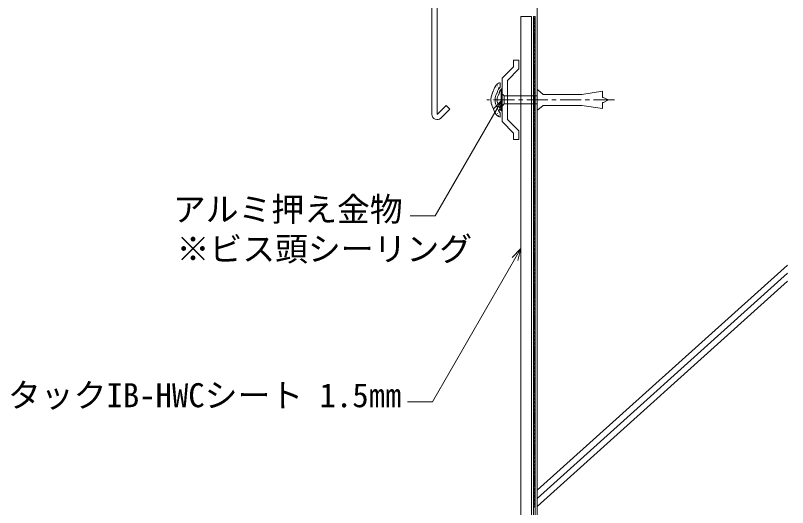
# Model space of a CAD drawing. Units: millimetres, scale not verified. Extents: x -840 to 840, y -594 to 594.
# Drawn here: x -70.9 to 299.4, y -143.3 to 92.7 of the extents above; entities that cross this region are included whole.
import ezdxf
from ezdxf.enums import TextEntityAlignment as Align

# ---------------------------------------------------------------- set-up
doc = ezdxf.new("R2010")
doc.units = ezdxf.units.MM
doc.header["$LTSCALE"] = 2
doc.linetypes.add('CHAIN1', pattern=[8, 5, -1, 1, -1])
for name, color, linetype, lineweight in [('0-2_文字', 5, 'Continuous', 9), ('0-6_躯体', 7, 'Continuous', 9), ('0-7_鋼材(受け鋼鈑)', 7, 'Continuous', 9), ('0-8_部材(ﾋﾞｽ類)', 7, 'Continuous', 9), ('0-9_中心線', 2, 'CHAIN1', 9), ('0-A_IBｼｰﾄ', 7, 'Continuous', 9), ('0-C_塗膜(N-300)', 2, 'Continuous', 9), ('0-E_シーリング(IBｼﾘｺｰﾝ)', 7, 'Continuous', 9), ('0-F_寸法線', 7, 'Continuous', 9)]:
    doc.layers.add(name, color=color, linetype=linetype, lineweight=lineweight)
doc.styles.add('ＭＳ ゴシック', font='')
doc.styles.get('ＭＳ ゴシック').set_extended_font_data('MS Gothic')

msp = doc.modelspace()

# ---------------------------------------------------------------- linework, layer by layer
at = {"layer": '0-6_躯体'}
for p, q in [((179.365, -282.936), (179.365, 147.064)), ((299.365, -27.071), (179.365, -135.039)), ((299.365, -30.974), (179.365, -139.052)), ((299.365, -34.8), (179.365, -142.812))]:
    msp.add_line(p, q, dxfattribs=at)
at = {"layer": '0-7_鋼材(受け鋼鈑)'}
for p, q in [((128.865, 45.2), (128.865, 100.064)), ((131.365, 100.022), (131.365, 45.32)), ((168.031, 71.177), (168.031, 68.091)), ((170.531, 71.177), (170.531, 67.055)), ((162.531, 62.591), (168.031, 68.091)), ((165.031, 61.555), (170.531, 67.055)), ((165.031, 42.798), (165.031, 61.555)), ((165.031, 42.798), (170.531, 37.298)), ((170.531, 37.298), (170.531, 33.177)), ((168.031, 33.177), (170.531, 33.177))]:
    msp.add_line(p, q, dxfattribs=at)
for points in [[(169.031, 71.177), (170.531, 71.177), (168.031, 71.177)], [(162.531, 62.591), (162.531, 41.763), (168.031, 36.263), (168.031, 33.177)], [(131.45, 45.285), (135.607, 49.442), (137.375, 47.675), (133.133, 43.432)]]:
    msp.add_lwpolyline(points, dxfattribs=at)
for centre, radius in [((131.365, 45.2), 2.5), ((131.415, 45.32), 0.05)]:
    msp.add_arc(centre, radius, 180, 315, dxfattribs=at)
at = {"layer": '0-8_部材(ﾋﾞｽ類)'}
for p, q in [((163.497, 54.129), (179.365, 54.129)), ((163.497, 50.225), (179.365, 50.225))]:
    msp.add_line(p, q, dxfattribs=at)
for points in [[(162.028, 47.091), (161.898, 47.257), (161.759, 47.456), (161.632, 47.663), (161.469, 47.876), (161.366, 48.095), (161.276, 48.319), (161.197, 48.568), (161.131, 48.801), (161.076, 49.039), (161.034, 49.279), (160.862, 49.536), (160.706, 49.802), (160.568, 50.075), (160.447, 50.355), (160.345, 50.642), (160.26, 50.935), (160.194, 51.233), (160.147, 51.537), (160.118, 51.845), (160.108, 52.157), (160.108, 52.177), (160.108, 52.197), (160.118, 52.509), (160.147, 52.817), (160.194, 53.12), (160.26, 53.419), (160.345, 53.711), (160.447, 53.998), (160.568, 54.278), (160.706, 54.551), (160.862, 54.817), (161.034, 55.075), (161.076, 55.315), (161.131, 55.552), (161.197, 55.786), (161.276, 56.015), (161.366, 56.239), (161.469, 56.478), (161.632, 56.691)], [(161.632, 56.691), (161.759, 56.897), (161.898, 57.096), (162.028, 57.262)], [(162.028, 52.177), (162.028, 47.046), (162.031, 47.016), (162.038, 46.988), (162.048, 46.962), (162.063, 46.938), (162.081, 46.917), (162.102, 46.899), (162.126, 46.885), (162.152, 46.874), (162.18, 46.867), (162.209, 46.865), (162.351, 46.865), (162.38, 46.867), (162.408, 46.874), (162.434, 46.885), (162.458, 46.899), (162.479, 46.917), (162.497, 46.938), (162.511, 46.962), (162.522, 46.988), (162.529, 47.016), (162.531, 47.046), (162.531, 52.177), (162.532, 57.308), (162.529, 57.337), (162.522, 57.365), (162.511, 57.391), (162.497, 57.415), (162.479, 57.436), (162.458, 57.454), (162.434, 57.469), (162.408, 57.48), (162.38, 57.487), (162.351, 57.489), (162.21, 57.489), (162.18, 57.487), (162.152, 57.48), (162.126, 57.469), (162.102, 57.454)], [(162.102, 57.454), (162.081, 57.436), (162.063, 57.415), (162.049, 57.391), (162.038, 57.365), (162.031, 57.337), (162.028, 57.308), (162.028, 52.177)], [(162.531, 49.239), (163.497, 50.225), (163.497, 54.129), (162.532, 55.114)]]:
    msp.add_lwpolyline(points, dxfattribs=at)
msp.add_lwpolyline([(179.365, 47.352), (179.365, 57.012), (179.543, 57.012), (182.162, 54.838), (200.67, 54.838), (210.565, 56.311), (210.565, 53.341), (211.017, 53.341), (213.522, 52.182), (211.125, 51.01), (210.565, 51.01), (210.565, 48.053), (200.67, 49.525), (182.162, 49.525), (179.543, 47.352)], close=True, dxfattribs=at)
at = {"layer": '0-9_中心線'}
msp.add_line((216.369, 52.182), (155.108, 52.182), dxfattribs=at)
at = {"layer": '0-A_IBｼｰﾄ'}
for p, q in [((171.531, 92.182), (171.531, -261.479)), ((176.531, 92.182), (171.531, 92.182)), ((176.531, 92.182), (176.531, -270.139))]:
    msp.add_line(p, q, dxfattribs=at)
at = {"layer": '0-C_塗膜(N-300)'}
for p, q in [((177.531, 92.182), (177.531, -281.936)), ((178.365, 92.182), (177.531, 92.182)), ((177.531, 91.815), (177.899, 92.182)), ((177.531, 90.931), (178.365, 91.764)), ((177.531, 90.047), (178.365, 90.88)), ((177.531, 89.163), (178.365, 89.997)), ((177.531, 88.279), (178.365, 89.113)), ((178.365, 92.182), (178.365, -281.936)), ((177.531, 87.396), (178.365, 88.229)), ((177.531, 86.512), (178.365, 87.345)), ((177.531, 85.628), (178.365, 86.461)), ((177.531, 84.744), (178.365, 85.577)), ((177.531, 83.86), (178.365, 84.693)), ((177.531, 82.976), (178.365, 83.809)), ((177.531, 82.092), (178.365, 82.926)), ((177.531, 81.208), (178.365, 82.042)), ((177.531, 80.324), (178.365, 81.158)), ((177.531, 79.441), (178.365, 80.274)), ((177.531, 78.557), (178.365, 79.39)), ((177.531, 77.673), (178.365, 78.506)), ((177.531, 76.789), (178.365, 77.622)), ((177.531, 75.905), (178.365, 76.738)), ((177.531, 75.021), (178.365, 75.854)), ((177.531, 74.137), (178.365, 74.971)), ((177.531, 73.253), (178.365, 74.087)), ((177.531, 72.369), (178.365, 73.203)), ((177.531, 71.486), (178.365, 72.319)), ((177.531, 70.602), (178.365, 71.435)), ((177.531, 69.718), (178.365, 70.551)), ((177.531, 68.834), (178.365, 69.667)), ((177.531, 67.95), (178.365, 68.783)), ((177.531, 67.066), (178.365, 67.9)), ((177.531, 66.182), (178.365, 67.016)), ((177.531, 65.298), (178.365, 66.132)), ((177.531, 64.415), (178.365, 65.248)), ((177.531, 63.531), (178.365, 64.364)), ((177.531, 62.647), (178.365, 63.48)), ((177.531, 61.763), (178.365, 62.596)), ((177.531, 60.879), (178.365, 61.712)), ((177.531, 59.995), (178.365, 60.828)), ((177.531, 59.111), (178.365, 59.945)), ((177.531, 58.227), (178.365, 59.061)), ((177.531, 57.343), (178.365, 58.177)), ((177.531, 56.46), (178.365, 57.293)), ((177.531, 55.576), (178.365, 56.409)), ((177.531, 54.692), (178.365, 55.525)), ((177.531, 53.808), (178.365, 54.641)), ((177.531, 52.924), (178.365, 53.757)), ((177.531, 52.04), (178.365, 52.873)), ((177.531, 51.156), (178.365, 51.99)), ((177.531, 50.272), (178.365, 51.106)), ((177.531, 49.389), (178.365, 50.222)), ((177.531, 48.505), (178.365, 49.338)), ((177.531, 47.621), (178.365, 48.454)), ((177.531, 46.737), (178.365, 47.57)), ((177.531, 45.853), (178.365, 46.686)), ((177.531, 44.969), (178.365, 45.802)), ((177.531, 44.085), (178.365, 44.919)), ((177.531, 43.201), (178.365, 44.035)), ((177.531, 42.317), (178.365, 43.151)), ((177.531, 41.434), (178.365, 42.267)), ((177.531, 40.55), (178.365, 41.383)), ((177.531, 39.666), (178.365, 40.499)), ((177.531, 38.782), (178.365, 39.615)), ((177.531, 37.898), (178.365, 38.731)), ((177.531, 37.014), (178.365, 37.847)), ((177.531, 36.13), (178.365, 36.964)), ((177.531, 35.246), (178.365, 36.08)), ((177.531, 34.362), (178.365, 35.196)), ((177.531, 33.479), (178.365, 34.312)), ((177.531, 32.595), (178.365, 33.428)), ((177.531, 31.711), (178.365, 32.544)), ((177.531, 30.827), (178.365, 31.66)), ((177.531, 29.943), (178.365, 30.776)), ((177.531, 29.059), (178.365, 29.893)), ((177.531, 28.175), (178.365, 29.009)), ((177.531, 27.291), (178.365, 28.125)), ((177.531, 26.408), (178.365, 27.241)), ((177.531, 25.524), (178.365, 26.357)), ((177.531, 24.64), (178.365, 25.473)), ((177.531, 23.756), (178.365, 24.589)), ((177.531, 22.872), (178.365, 23.705)), ((177.531, 21.988), (178.365, 22.821)), ((177.531, 21.104), (178.365, 21.938)), ((177.531, 20.22), (178.365, 21.054)), ((177.531, 19.336), (178.365, 20.17)), ((177.531, 18.453), (178.365, 19.286)), ((177.531, 17.569), (178.365, 18.402)), ((177.531, 16.685), (178.365, 17.518)), ((177.531, 15.801), (178.365, 16.634)), ((177.531, 14.917), (178.365, 15.75)), ((177.531, 14.033), (178.365, 14.867)), ((177.531, 13.149), (178.365, 13.983)), ((177.531, 12.265), (178.365, 13.099)), ((177.531, 11.382), (178.365, 12.215)), ((177.531, 10.498), (178.365, 11.331)), ((177.531, 9.614), (178.365, 10.447)), ((177.531, 8.73), (178.365, 9.563)), ((177.531, 7.846), (178.365, 8.679)), ((177.531, 6.962), (178.365, 7.795)), ((177.531, 6.078), (178.365, 6.912)), ((177.531, 5.194), (178.365, 6.028)), ((177.531, 4.31), (178.365, 5.144)), ((177.531, 3.427), (178.365, 4.26)), ((177.531, 2.543), (178.365, 3.376)), ((177.531, 1.659), (178.365, 2.492)), ((177.531, 0.775), (178.365, 1.608)), ((177.531, -0.109), (178.365, 0.724)), ((177.531, -0.993), (178.365, -0.16)), ((177.531, -1.877), (178.365, -1.043)), ((177.531, -2.761), (178.365, -1.927)), ((177.531, -3.644), (178.365, -2.811)), ((177.531, -4.528), (178.365, -3.695)), ((177.531, -5.412), (178.365, -4.579)), ((177.531, -6.296), (178.365, -5.463)), ((177.531, -7.18), (178.365, -6.347)), ((177.531, -8.064), (178.365, -7.231)), ((177.531, -8.948), (178.365, -8.114)), ((177.531, -9.832), (178.365, -8.998)), ((177.531, -10.716), (178.365, -9.882)), ((177.531, -11.599), (178.365, -10.766)), ((177.531, -12.483), (178.365, -11.65)), ((177.531, -13.367), (178.365, -12.534)), ((177.531, -14.251), (178.365, -13.418)), ((177.531, -15.135), (178.365, -14.302)), ((177.531, -16.019), (178.365, -15.186)), ((177.531, -16.903), (178.365, -16.069)), ((177.531, -17.787), (178.365, -16.953)), ((177.531, -18.671), (178.365, -17.837)), ((177.531, -19.554), (178.365, -18.721)), ((177.531, -20.438), (178.365, -19.605)), ((177.531, -21.322), (178.365, -20.489)), ((177.531, -22.206), (178.365, -21.373)), ((177.531, -23.09), (178.365, -22.257)), ((177.531, -23.974), (178.365, -23.14)), ((177.531, -24.858), (178.365, -24.024)), ((177.531, -25.742), (178.365, -24.908)), ((177.531, -26.625), (178.365, -25.792)), ((177.531, -27.509), (178.365, -26.676)), ((177.531, -28.393), (178.365, -27.56)), ((177.531, -29.277), (178.365, -28.444)), ((177.531, -30.161), (178.365, -29.328)), ((177.531, -31.045), (178.365, -30.212)), ((177.531, -31.929), (178.365, -31.095)), ((177.531, -32.813), (178.365, -31.979)), ((177.531, -33.697), (178.365, -32.863)), ((177.531, -34.58), (178.365, -33.747)), ((177.531, -35.464), (178.365, -34.631)), ((177.531, -36.348), (178.365, -35.515)), ((177.531, -37.232), (178.365, -36.399)), ((177.531, -38.116), (178.365, -37.283)), ((177.531, -39), (178.365, -38.167)), ((177.531, -39.884), (178.365, -39.05)), ((177.531, -40.768), (178.365, -39.934)), ((177.531, -41.651), (178.365, -40.818)), ((177.531, -42.535), (178.365, -41.702)), ((177.531, -43.419), (178.365, -42.586)), ((177.531, -44.303), (178.365, -43.47)), ((177.531, -45.187), (178.365, -44.354)), ((177.531, -46.071), (178.365, -45.238)), ((177.531, -46.955), (178.365, -46.121)), ((177.531, -47.839), (178.365, -47.005)), ((177.531, -48.723), (178.365, -47.889)), ((177.531, -49.606), (178.365, -48.773)), ((177.531, -50.49), (178.365, -49.657)), ((177.531, -51.374), (178.365, -50.541)), ((177.531, -52.258), (178.365, -51.425)), ((177.531, -53.142), (178.365, -52.309)), ((177.531, -54.026), (178.365, -53.193)), ((177.531, -54.91), (178.365, -54.076)), ((177.531, -55.794), (178.365, -54.96)), ((177.531, -56.678), (178.365, -55.844)), ((177.531, -57.561), (178.365, -56.728)), ((177.531, -58.445), (178.365, -57.612)), ((177.531, -59.329), (178.365, -58.496)), ((177.531, -60.213), (178.365, -59.38)), ((177.531, -61.097), (178.365, -60.264)), ((177.531, -61.981), (178.365, -61.147)), ((177.531, -62.865), (178.365, -62.031)), ((177.531, -63.749), (178.365, -62.915)), ((177.531, -64.632), (178.365, -63.799)), ((177.531, -65.516), (178.365, -64.683)), ((177.531, -66.4), (178.365, -65.567)), ((177.531, -67.284), (178.365, -66.451)), ((177.531, -68.168), (178.365, -67.335)), ((177.531, -69.052), (178.365, -68.219)), ((177.531, -69.936), (178.365, -69.102)), ((177.531, -70.82), (178.365, -69.986)), ((177.531, -71.704), (178.365, -70.87)), ((177.531, -72.587), (178.365, -71.754)), ((177.531, -73.471), (178.365, -72.638)), ((177.531, -74.355), (178.365, -73.522)), ((177.531, -75.239), (178.365, -74.406)), ((177.531, -76.123), (178.365, -75.29)), ((177.531, -77.007), (178.365, -76.173)), ((177.531, -77.891), (178.365, -77.057)), ((177.531, -78.775), (178.365, -77.941)), ((177.531, -79.658), (178.365, -78.825)), ((177.531, -80.542), (178.365, -79.709)), ((177.531, -81.426), (178.365, -80.593)), ((177.531, -82.31), (178.365, -81.477)), ((177.531, -83.194), (178.365, -82.361)), ((177.531, -84.078), (178.365, -83.245)), ((177.531, -84.962), (178.365, -84.128)), ((177.531, -85.846), (178.365, -85.012)), ((177.531, -86.73), (178.365, -85.896)), ((177.531, -87.613), (178.365, -86.78)), ((177.531, -88.497), (178.365, -87.664)), ((177.531, -89.381), (178.365, -88.548)), ((177.531, -90.265), (178.365, -89.432)), ((177.531, -91.149), (178.365, -90.316)), ((177.531, -92.033), (178.365, -91.2)), ((177.531, -92.917), (178.365, -92.083)), ((177.531, -93.801), (178.365, -92.967)), ((177.531, -94.684), (178.365, -93.851)), ((177.531, -95.568), (178.365, -94.735)), ((177.531, -96.452), (178.365, -95.619)), ((177.531, -97.336), (178.365, -96.503)), ((177.531, -98.22), (178.365, -97.387)), ((177.531, -99.104), (178.365, -98.271)), ((177.531, -99.988), (178.365, -99.154)), ((177.531, -100.872), (178.365, -100.038)), ((177.531, -101.756), (178.365, -100.922)), ((177.531, -102.639), (178.365, -101.806)), ((177.531, -103.523), (178.365, -102.69)), ((177.531, -104.407), (178.365, -103.574)), ((177.531, -105.291), (178.365, -104.458)), ((177.531, -106.175), (178.365, -105.342)), ((177.531, -107.059), (178.365, -106.226)), ((177.531, -107.943), (178.365, -107.109)), ((177.531, -108.827), (178.365, -107.993)), ((177.531, -110.594), (178.365, -109.761)), ((177.531, -111.478), (178.365, -110.645)), ((177.531, -112.362), (178.365, -111.529)), ((177.531, -113.246), (178.365, -112.413)), ((177.531, -114.13), (178.365, -113.297)), ((177.531, -115.014), (178.365, -114.18)), ((177.531, -115.898), (178.365, -115.064)), ((177.531, -116.782), (178.365, -115.948)), ((177.531, -117.665), (178.365, -116.832)), ((177.531, -118.549), (178.365, -117.716)), ((177.531, -119.433), (178.365, -118.6)), ((177.531, -120.317), (178.365, -119.484)), ((177.531, -121.201), (178.365, -120.368)), ((177.531, -122.085), (178.365, -121.252)), ((177.531, -122.969), (178.365, -122.135)), ((177.531, -123.853), (178.365, -123.019)), ((177.531, -124.737), (178.365, -123.903)), ((177.531, -125.62), (178.365, -124.787)), ((177.531, -126.504), (178.365, -125.671)), ((177.531, -127.388), (178.365, -126.555)), ((177.531, -128.272), (178.365, -127.439)), ((177.531, -129.156), (178.365, -128.323)), ((177.531, -130.04), (178.365, -129.206)), ((177.531, -130.924), (178.365, -130.09)), ((177.531, -131.808), (178.365, -130.974)), ((177.531, -132.691), (178.365, -131.858)), ((177.531, -133.575), (178.365, -132.742)), ((177.531, -134.459), (178.365, -133.626)), ((177.531, -135.343), (178.365, -134.51)), ((177.531, -136.227), (178.365, -135.394)), ((177.531, -137.111), (178.365, -136.278)), ((177.531, -137.995), (178.365, -137.161)), ((177.531, -138.879), (178.365, -138.045)), ((177.531, -139.763), (178.365, -138.929)), ((177.531, -140.646), (178.365, -139.813)), ((177.531, -141.53), (178.365, -140.697)), ((177.531, -142.414), (178.365, -141.581)), ((177.531, -143.298), (178.365, -142.465))]:
    msp.add_line(p, q, dxfattribs=at)
msp.add_lwpolyline([(177.531, -109.711), (178.179, -109.063), (178.365, -108.877)], dxfattribs=at)
at = {"layer": '0-E_シーリング(IBｼﾘｺｰﾝ)'}
for p, q in [((161.005, 59.555), (161.025, 59.555)), ((161.531, 60.411), (161.531, 58.272)), ((158.685, 55.909), (158.705, 55.909)), ((159.016, 57.566), (159.036, 57.566)), ((159.347, 56.572), (159.367, 56.572)), ((159.679, 58.229), (159.699, 58.229)), ((159.679, 55.578), (159.699, 55.578)), ((160.01, 57.235), (160.03, 57.235)), ((160.342, 58.892), (160.362, 58.892)), ((160.673, 57.898), (160.693, 57.898)), ((160.922, 57.44), (161.085, 57.674)), ((161.336, 58.561), (161.356, 58.561)), ((157.359, 51.932), (157.379, 51.932)), ((157.69, 53.589), (157.71, 53.589)), ((158.022, 55.246), (158.042, 55.246)), ((158.022, 52.594), (158.042, 52.594)), ((158.353, 54.252), (158.373, 54.252)), ((158.685, 53.257), (158.705, 53.257)), ((159.016, 54.915), (159.036, 54.915)), ((159.016, 52.263), (159.036, 52.263)), ((159.347, 53.92), (159.367, 53.92)), ((157.69, 50.937), (157.71, 50.937)), ((158.022, 49.943), (158.042, 49.943)), ((158.353, 51.6), (158.373, 51.6)), ((158.353, 48.948), (158.373, 48.948)), ((158.685, 50.606), (158.705, 50.606)), ((159.016, 49.611), (159.036, 49.611)), ((159.347, 48.617), (159.367, 48.617)), ((158.685, 47.954), (158.705, 47.954)), ((159.016, 46.96), (159.036, 46.96)), ((159.347, 45.965), (159.367, 45.965)), ((159.679, 47.623), (159.699, 47.623)), ((160.01, 46.628), (160.03, 46.628)), ((160.342, 45.634), (160.362, 45.634)), ((160.673, 44.639), (160.693, 44.639)), ((161.005, 46.297), (161.025, 46.297)), ((161.336, 45.302), (161.356, 45.302)), ((161.531, 46.071), (161.531, 43.932))]:
    msp.add_line(p, q, dxfattribs=at)
for points in [[(161.531, 60.411), (161.21, 60.333), (160.748, 60.139), (160.328, 59.879), (159.954, 59.559), (159.633, 59.185), (159.374, 58.765), (159.323, 58.644)], [(159.323, 45.699), (159.248, 45.806), (159.156, 45.956), (158.89, 46.304), (158.615, 46.891), (158.45, 47.3), (158.323, 47.701), (158.224, 48.05), (158.206, 48.13), (158.07, 48.361), (157.849, 48.8), (157.654, 49.251), (157.489, 49.715), (157.352, 50.188), (157.245, 50.671), (157.168, 51.16), (157.122, 51.654), (157.109, 52.088), (157.108, 52.172), (157.109, 52.255), (157.122, 52.689), (157.168, 53.183), (157.245, 53.672), (157.352, 54.155), (157.489, 54.628), (157.654, 55.092), (157.849, 55.543), (158.07, 55.982), (158.206, 56.213), (158.224, 56.293), (158.333, 56.677), (158.463, 57.057), (158.597, 57.389), (158.861, 58.001), (159.156, 58.387), (159.248, 58.537), (159.323, 58.644)], [(161.085, 46.669), (160.922, 46.903), (160.807, 47.09), (160.609, 47.348), (160.449, 47.69), (160.334, 47.976), (160.239, 48.275), (160.162, 48.547), (160.096, 48.835), (160.086, 48.892), (160.014, 49), (159.827, 49.318), (159.662, 49.647), (159.516, 49.984), (159.393, 50.33), (159.291, 50.683), (159.211, 51.042), (159.154, 51.407), (159.119, 51.777), (159.109, 52.13), (159.108, 52.172), (159.109, 52.213), (159.119, 52.566), (159.154, 52.936), (159.211, 53.301), (159.291, 53.66), (159.393, 54.013), (159.516, 54.359), (159.662, 54.696), (159.827, 55.025), (160.014, 55.343), (160.086, 55.451), (160.096, 55.508), (160.162, 55.796), (160.243, 56.079), (160.338, 56.359), (160.443, 56.619), (160.599, 56.982), (160.807, 57.253), (160.922, 57.44)], [(161.531, 58.272), (161.511, 58.259), (161.372, 58.14), (161.253, 58.001), (161.157, 57.846), (161.085, 57.674), (161.085, 57.674)], [(159.323, 45.699), (159.374, 45.578), (159.633, 45.158), (159.954, 44.784), (160.328, 44.464), (160.748, 44.204), (161.21, 44.01), (161.531, 43.932)], [(161.085, 46.669), (161.085, 46.669), (161.157, 46.497), (161.253, 46.342), (161.372, 46.203), (161.511, 46.084), (161.531, 46.071)]]:
    msp.add_lwpolyline(points, dxfattribs=at)
at = {"layer": '0-F_寸法線'}
for p, q in [((162.531, 52.177), (130.414, -3.453)), ((130.414, -3.453), (118.414, -3.453))]:
    msp.add_line(p, q, dxfattribs=at)
for points in [[(158.289, 47.934), (162.531, 52.177), (160.979, 46.381)], [(171.531, -19.106), (129.089, -92.619), (117.089, -92.619)], [(167.289, -23.349), (171.531, -19.106), (169.979, -24.902)]]:
    msp.add_lwpolyline(points, dxfattribs=at)

# ---------------------------------------------------------------- texts
at = {"layer": '0-2_文字', "color": 7, "style": 'ＭＳ ゴシック'}
for s, p in [('アルミ押え金物', (4.633, -9.512)), ('※ビス頭シーリング', (6.421, -28.512)), ('サンタックIB-HWCシート 1.5㎜', (-105.933, -98.678))]:
    msp.add_text(s, height=11.54, dxfattribs=at).set_placement(p, align=Align.BOTTOM_LEFT)

doc.saveas('drawing.dxf')
